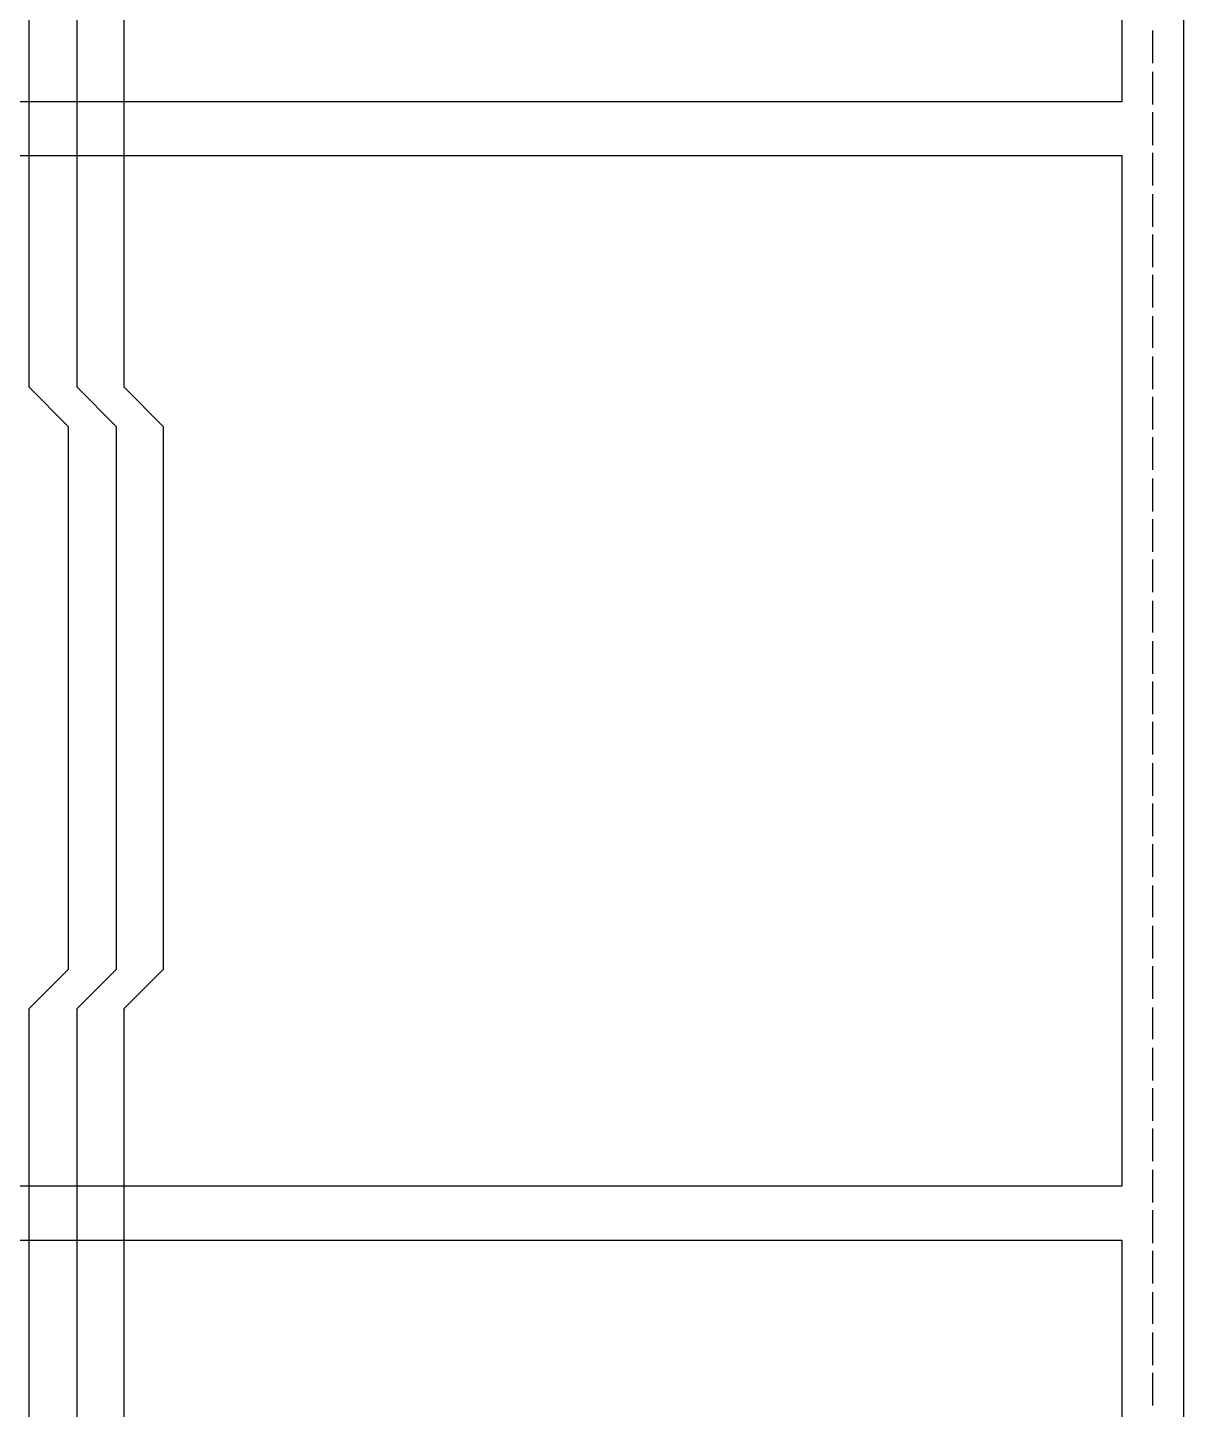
# Model space of a CAD drawing. Header units: millimetres. Extents: x 1427 to 15417, y 3138 to 22257.
# Drawn here: x 6902 to 11167, y 12091 to 17188 of the extents above; entities that cross this region are included whole.
import ezdxf

# ---------------------------------------------------------------- set-up
doc = ezdxf.new("R2010")
doc.units = ezdxf.units.MM
doc.layers.add('PDF_0', color=7, linetype='Continuous')

msp = doc.modelspace()

# ---------------------------------------------------------------- linework, layer by layer
at = {"layer": 'PDF_0', "lineweight": 25}
for points in [[(11167.3, 20979.6), (11167.3, 4698.7), (2938.1, 4698.7), (2938.1, 20979.6)], [(10940.3, 20749), (10940.3, 16914.7), (3168.7, 16914.7), (3168.7, 20749)], [(3168.7, 16716.1), (10940.3, 16716.1), (10940.3, 12913.6), (3168.7, 12913.6)], [(3168.7, 12715), (10940.3, 12715), (10940.3, 8916.1), (3168.7, 8916.1)]]:
    msp.add_lwpolyline(points, close=True, dxfattribs=at)
for points in [[(6907.3, 4815.8), (6907.3, 6004), (7052.7, 6145.9), (7052.7, 7713.7), (6907.3, 7859.1), (6907.3, 8713.9), (6907.3, 9568.8), (7052.7, 9714.2), (7052.7, 11714.7), (6907.3, 11860.2), (6907.3, 12715), (6907.3, 13569.8), (7052.7, 13715.3), (7052.7, 15715.8), (6907.3, 15861.2), (6907.3, 16716.1), (6907.3, 17570.9), (7052.7, 17716.3), (7052.7, 19716.9), (6907.3, 19862.3), (6907.3, 20717.1)], [(7084.6, 4815.8), (7084.6, 6004), (7230.1, 6145.9), (7230.1, 7713.7), (7084.6, 7859.1), (7084.6, 8713.9), (7084.6, 9568.8), (7230.1, 9714.2), (7230.1, 11714.7), (7084.6, 11860.2), (7084.6, 12715), (7084.6, 13569.8), (7230.1, 13715.3), (7230.1, 15715.8), (7084.6, 15861.2), (7084.6, 16716.1), (7084.6, 17570.9), (7230.1, 17716.3), (7230.1, 19716.9), (7084.6, 19862.3), (7084.6, 20717.1)], [(7258.4, 4815.8), (7258.4, 6004), (7403.9, 6145.9), (7403.9, 7713.7), (7258.4, 7859.1), (7258.4, 8713.9), (7258.4, 9568.8), (7403.9, 9714.2), (7403.9, 11714.7), (7258.4, 11860.2), (7258.4, 12715), (7258.4, 13569.8), (7403.9, 13715.3), (7403.9, 15715.8), (7258.4, 15861.2), (7258.4, 16716.1), (7258.4, 17570.9), (7403.9, 17716.3), (7403.9, 19716.9), (7258.4, 19862.3), (7258.4, 20717.1)], [(11053.8, 17177.2), (11053.8, 17056.6)], [(11053.8, 17024.7), (11053.8, 16904.1)], [(11053.8, 16875.7), (11053.8, 16755.1)], [(11053.8, 16726.7), (11053.8, 16606.1)], [(11053.8, 16574.2), (11053.8, 16453.6)], [(11053.8, 16425.2), (11053.8, 16304.6)], [(11053.8, 16276.2), (11053.8, 16155.6)], [(11053.8, 16123.7), (11053.8, 16006.7)], [(11053.8, 15974.7), (11053.8, 15854.1)], [(11053.8, 15825.8), (11053.8, 15705.2)], [(11053.8, 15676.8), (11053.8, 15556.2)], [(11053.8, 15524.3), (11053.8, 15403.7)], [(11053.8, 15375.3), (11053.8, 15254.7)], [(11053.8, 15226.3), (11053.8, 15105.7)], [(11053.8, 15073.8), (11053.8, 14956.7)], [(11053.8, 14924.8), (11053.8, 14804.2)], [(11053.8, 14775.8), (11053.8, 14655.2)], [(11053.8, 14626.9), (11053.8, 14506.3)], [(11053.8, 14474.3), (11053.8, 14353.7)], [(11053.8, 14325.4), (11053.8, 14204.8)], [(11053.8, 14176.4), (11053.8, 14055.8)], [(11053.8, 14023.9), (11053.8, 13906.8)], [(11053.8, 13874.9), (11053.8, 13754.3)], [(11053.8, 13725.9), (11053.8, 13605.3)], [(11053.8, 13573.4), (11053.8, 13456.3)], [(11053.8, 13424.4), (11053.8, 13303.8)], [(11053.8, 13275.4), (11053.8, 13154.8)], [(11053.8, 13126.5), (11053.8, 13005.9)], [(11053.8, 12973.9), (11053.8, 12853.3)], [(11053.8, 12825), (11053.8, 12704.4)], [(11053.8, 12676), (11053.8, 12555.4)], [(11053.8, 12523.5), (11053.8, 12406.4)], [(11053.8, 12374.5), (11053.8, 12253.9)], [(11053.8, 12225.5), (11053.8, 12104.9)]]:
    msp.add_lwpolyline(points, dxfattribs=at)

doc.saveas('drawing.dxf')
